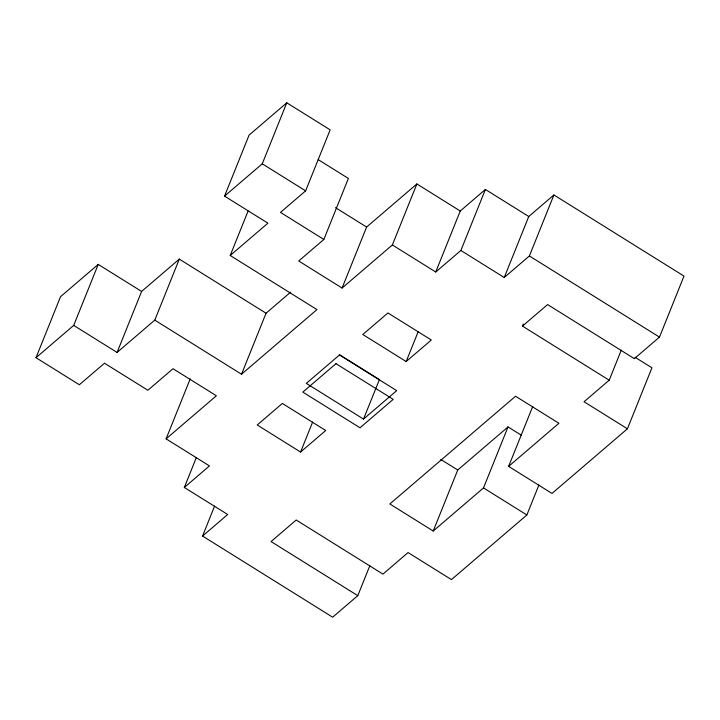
<?xml version="1.0" encoding="UTF-8"?>
<svg xmlns="http://www.w3.org/2000/svg" width="720" height="720" viewBox="0 0 720 720"><rect width="100%" height="100%" fill="white"/><g stroke="black" fill="none" stroke-linecap="round" stroke-linejoin="round"><path stroke-width="1.08" d="M369.846 565.668L357.795 595.656L332.649 617.193L202.554 536.049L227.691 514.503L184.329 487.458L209.466 465.912L166.104 438.858L216.378 395.766L173.016 368.721L147.87 390.267L104.508 363.213L79.362 384.759L36 357.705L60.525 296.712L98.235 264.393L141.597 291.438L179.307 259.119L266.049 313.227L290.619 292.158M36 357.705L73.71 325.395L98.235 264.393M73.71 325.395L117.081 352.44L141.597 291.438M117.081 352.44L154.791 320.121L179.307 259.119M154.791 320.121L241.524 374.229L316.944 309.591L230.211 255.492L267.921 223.173L224.55 196.119L249.075 135.117L286.785 102.807L330.156 129.852L305.631 190.854L280.494 212.4L323.856 239.445L348.381 178.443L318.213 159.633M224.55 196.119L262.26 163.809L286.785 102.807M230.211 255.492L248.085 211.032M166.104 438.858L190.206 378.891M184.329 487.458L196.38 457.47M241.524 374.229L266.049 313.227M202.554 536.049L214.605 506.061M323.856 239.445L298.719 260.991L342.081 288.045L366.606 227.043L416.889 183.951L460.251 211.005L485.397 189.459L528.759 216.504L553.905 194.958L684 276.111L659.475 337.113L634.338 358.659L547.605 304.56L522.468 326.106L609.201 380.205L621.252 350.217M300.582 452.043L325.719 430.497L282.357 403.443L257.22 424.989L300.582 452.043L312.633 422.055M342.081 288.045L392.364 244.953L416.889 183.951M363.528 419.076L396.702 390.645L339.489 354.96L306.315 383.382L363.528 419.076L379.395 379.62L339.345 354.636M392.364 244.953L435.735 272.007L460.251 211.005M406.17 361.548L431.316 340.002L387.945 312.957L362.808 334.503L406.17 361.548L418.23 331.569M435.735 272.007L460.872 250.461L485.397 189.459M460.872 250.461L504.234 277.506L528.759 216.504M504.234 277.506L529.38 255.96L553.905 194.958M634.977 357.21L651.942 367.794L627.426 428.796L551.997 493.434L508.635 466.38L558.918 423.288L515.547 396.243L389.844 503.964L433.215 531.018L457.74 470.016L508.014 426.924L521.217 435.159M522.468 326.106L523.296 324.036M433.215 531.018L483.498 487.926L508.014 426.924M508.635 466.38L532.746 406.413M357.795 595.656L271.062 541.557L296.199 520.011L382.932 574.11L408.069 552.564L451.44 579.609L526.86 514.98L538.911 484.992M609.201 380.205L584.055 401.751L627.426 428.796M529.38 255.96L659.475 337.113M335.493 207.639L366.606 227.043M262.26 163.809L305.631 190.854M440.766 459.432L457.74 470.016M483.498 487.926L526.86 514.98M335.979 363.672L302.814 392.103L360.027 427.788L393.201 399.357L335.979 363.672"/></g></svg>
